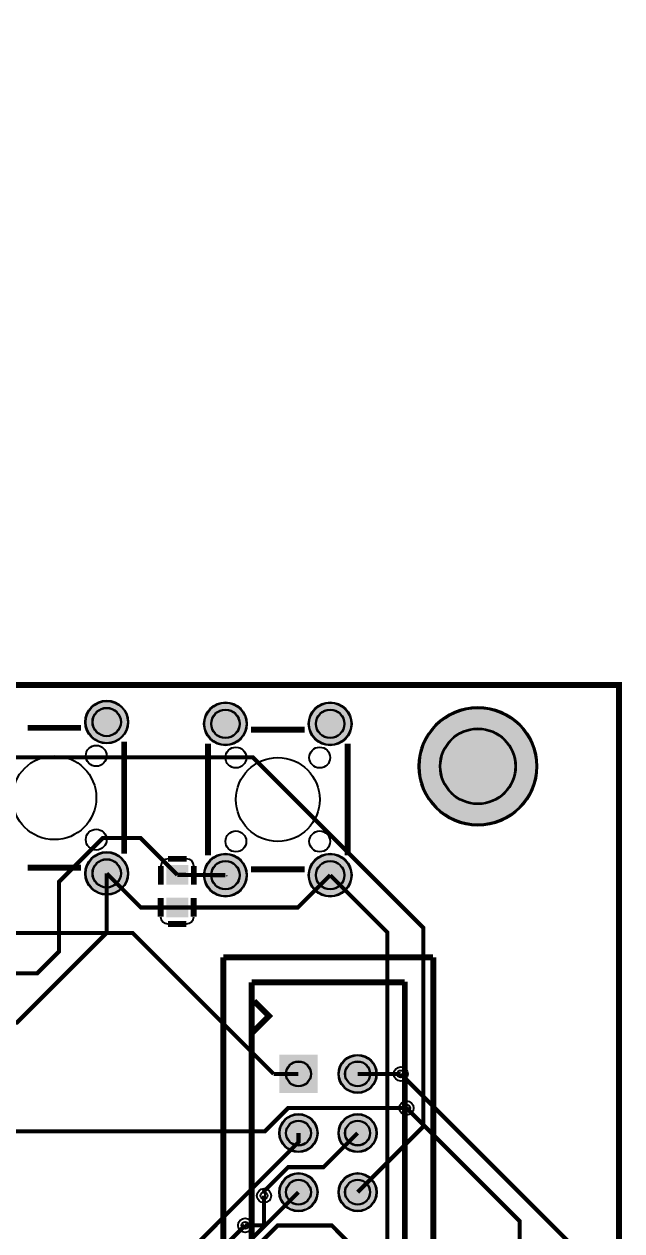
# Model space of a CAD drawing. Extents: x -5 to 4186, y -5 to 3927.
# Drawn here: x 3175 to 4186, y 1887 to 3927 of the extents above; entities that cross this region are included whole.
import ezdxf

# ---------------------------------------------------------------- set-up
doc = ezdxf.new("R2010")
doc.units = 9
for name, color, linetype, true_color in [('BoardOutLine', 7, 'Continuous', 0xff00ff), ('BottomLayer', 7, 'Continuous', 0x0000ff), ('BottomSolderMaskLayer', 7, 'Continuous', 0xaa00ff), ('Hole', 7, 'Continuous', 0x222222), ('Multi-Layer', 7, 'Continuous', 0xc0c0c0), ('TopLayer', 7, 'Continuous', 0xff0000), ('TopPasteMaskLayer', 7, 'Continuous', 0x808080), ('TopSilkLayer', 7, 'Continuous', 0xffcc00), ('TopSolderMaskLayer', 7, 'Continuous', 0x800080)]:
    doc.layers.add(name, color=color, linetype=linetype, true_color=true_color)

msp = doc.modelspace()

# ---------------------------------------------------------------- hatches: boundary and pattern name
at = {"layer": 'BottomSolderMaskLayer'}
for points in [[(3278.1940000000004, 2746.970000000001, 1), (3351.0600000000004, 2746.970000000001, 1)], [(3479.033999999997, 2743.970000000001, 1), (3551.899999999997, 2743.970000000001, 1)], [(3656.193999999993, 2743.970000000001, 1), (3729.059999999993, 2743.970000000001, 1)], [(3842.1119999999964, 2672.1399999999994, 1), (4042.961999999997, 2672.1399999999994, 1)], [(3278.1940000000004, 2491.0699999999997, 1), (3351.0600000000004, 2491.0699999999997, 1)], [(3479.033999999997, 2488.0699999999997, 1), (3551.899999999997, 2488.0699999999997, 1)], [(3656.193999999993, 2488.0699999999997, 1), (3729.059999999993, 2488.0699999999997, 1)], [(3671.496095250186, 2184.495999999999), (3671.496095250186, 2119.504000000001), (3606.504095250195, 2119.504000000001), (3606.504095250195, 2184.495999999999)], [(3706.5109999999904, 2152, 1), (3771.5029999999906, 2152, 1)], [(3606.5109999999904, 2052, 1), (3671.5029999999906, 2052, 1)], [(3706.5109999999904, 2052, 1), (3771.5029999999906, 2052, 1)], [(3606.5109999999904, 1952, 1), (3671.5029999999906, 1952, 1)], [(3706.5109999999904, 1952, 1), (3771.5029999999906, 1952, 1)]]:
    msp.add_hatch(color=256, dxfattribs=at).paths.add_polyline_path(points)
at = {"layer": 'Multi-Layer'}
for points in [[(3279.1940000000004, 2746.970000000001, 1), (3350.0600000000004, 2746.970000000001, 1)], [(3480.033999999997, 2743.970000000001, 1), (3550.899999999997, 2743.970000000001, 1)], [(3657.193999999993, 2743.970000000001, 1), (3728.059999999993, 2743.970000000001, 1)], [(3279.1940000000004, 2491.0699999999997, 1), (3350.0600000000004, 2491.0699999999997, 1)], [(3480.033999999997, 2488.0699999999997, 1), (3550.899999999997, 2488.0699999999997, 1)], [(3657.193999999993, 2488.0699999999997, 1), (3728.059999999993, 2488.0699999999997, 1)], [(3670.495999999992, 2183.495999999999), (3670.495999999992, 2120.504000000001), (3607.504000000001, 2120.504000000001), (3607.504000000001, 2183.495999999999)], [(3707.5109999999904, 2152, 1), (3770.5029999999906, 2152, 1)], [(3607.5109999999904, 2052, 1), (3670.5029999999906, 2052, 1)], [(3707.5109999999904, 2052, 1), (3770.5029999999906, 2052, 1)], [(3607.5109999999904, 1952, 1), (3670.5029999999906, 1952, 1)], [(3707.5109999999904, 1952, 1), (3770.5029999999906, 1952, 1)]]:
    msp.add_hatch(color=256, dxfattribs=at).paths.add_polyline_path(points)
at = {"layer": 'TopLayer'}
for points in [[(3416.3300000000017, 2472.8309999999983), (3416.3300000000017, 2504.3269999999975), (3451.7639999999956, 2504.3269999999975), (3451.7639999999956, 2472.8309999999983)], [(3416.3300000000017, 2417.7130000000034), (3416.3300000000017, 2449.2089999999953), (3451.7639999999956, 2449.2089999999953), (3451.7639999999956, 2417.7130000000034)]]:
    msp.add_hatch(color=256, dxfattribs=at).paths.add_polyline_path(points)
at = {"layer": 'TopPasteMaskLayer'}
for points in [[(3416.3300000000017, 2472.8309999999983), (3416.3300000000017, 2504.3269999999975), (3451.7639999999956, 2504.3269999999975), (3451.7639999999956, 2472.8309999999983)], [(3416.3300000000017, 2417.7130000000034), (3416.3300000000017, 2449.2089999999953), (3451.7639999999956, 2449.2089999999953), (3451.7639999999956, 2417.7130000000034)]]:
    msp.add_hatch(color=256, dxfattribs=at).paths.add_polyline_path(points)
at = {"layer": 'TopSolderMaskLayer'}
for points in [[(3278.1940000000004, 2746.970000000001, 1), (3351.0600000000004, 2746.970000000001, 1)], [(3479.033999999997, 2743.970000000001, 1), (3551.899999999997, 2743.970000000001, 1)], [(3656.193999999993, 2743.970000000001, 1), (3729.059999999993, 2743.970000000001, 1)], [(3842.1119999999964, 2672.1399999999994, 1), (4042.961999999997, 2672.1399999999994, 1)], [(3278.1940000000004, 2491.0699999999997, 1), (3351.0600000000004, 2491.0699999999997, 1)], [(3479.033999999997, 2488.0699999999997, 1), (3551.899999999997, 2488.0699999999997, 1)], [(3656.193999999993, 2488.0699999999997, 1), (3729.059999999993, 2488.0699999999997, 1)], [(3415.204968249942, 2471.942054666557), (3415.204968249942, 2505.21583244433), (3452.8890317500554, 2505.21583244433), (3452.8890317500554, 2471.942054666557)], [(3415.204968249942, 2416.824167555671), (3415.204968249942, 2450.097945333444), (3452.8890317500554, 2450.097945333444), (3452.8890317500554, 2416.824167555671)], [(3671.496095250186, 2184.495999999999), (3671.496095250186, 2119.504000000001), (3606.504095250195, 2119.504000000001), (3606.504095250195, 2184.495999999999)], [(3706.5109999999904, 2152, 1), (3771.5029999999906, 2152, 1)], [(3606.5109999999904, 2052, 1), (3671.5029999999906, 2052, 1)], [(3706.5109999999904, 2052, 1), (3771.5029999999906, 2052, 1)], [(3606.5109999999904, 1952, 1), (3671.5029999999906, 1952, 1)], [(3706.5109999999904, 1952, 1), (3771.5029999999906, 1952, 1)]]:
    msp.add_hatch(color=256, dxfattribs=at).paths.add_polyline_path(points)

# ---------------------------------------------------------------- linework, layer by layer
at = {"layer": 'BoardOutLine', "const_width": 10}
msp.add_lwpolyline([(4181.093999999997, 0), (0, 0), (0, 2809.6399999999994), (4181.093999999997, 2809.6399999999994), (4181.093999999997, 0)], close=True, dxfattribs=at)
at = {"layer": 'BottomLayer', "const_width": 7}
for points in [[(3692.6299999999974, 2488.0699999999997), (3789.3199999999997, 2391.3799999999974), (3789.3199999999997, 1752.4300000000003), (3789.7499999999927, 1752)], [(3596.8399999999965, 2152), (3358.6800000000003, 2390.159999999996), (2522.4100000000035, 2390.159999999996), (2505.949999999997, 2373.7000000000044)], [(1119.8399999999965, 172.75), (1119.8399999999965, 110.93999999999505), (1216.0399999999936, 14.739999999997963), (3801.0499999999956, 14.739999999997963), (4051.3199999999997, 265.01000000000204), (4085.0999999999985, 265.01000000000204), (4113.199999999997, 293.1100000000006), (4113.199999999997, 1850.8499999999985), (3812.050000000003, 2152)], [(3639, 2152), (3596.8399999999965, 2152)], [(4069, 437), (4013.040000000001, 492.9599999999991), (4013.040000000001, 1903.0599999999977), (3821.769999999997, 2094.3300000000017)], [(3639.010000000002, 2052), (3639.010000000002, 2036.5), (2543.1300000000047, 940.6200000000026), (2543.1300000000047, 940.6100000000006), (2292.8799999999974, 940.6100000000006), (2247.3600000000006, 895.0900000000038)], [(3580.729999999996, 1946.0800000000017), (3580.729999999996, 1894.0299999999988), (2771.779999999999, 1085.0800000000017), (2761.1299999999974, 1085.0800000000017), (2538.290000000001, 862.239999999998), (2226.0399999999936, 862.239999999998)], [(2340.239999999998, 917.8800000000047), (2570.739999999998, 917.8800000000047), (3548.8099999999977, 1895.949999999997)], [(3739.010000000002, 1852), (3695.260000000002, 1895.75), (3603.939999999995, 1895.75), (2770.540000000001, 1062.3499999999985)]]:
    msp.add_lwpolyline(points, dxfattribs=at)
at = {"layer": 'BottomSolderMaskLayer'}
for centre, radius in [((3314.6270000000004, 2746.970000000001), 36.433), ((3515.466999999997, 2743.970000000001), 36.433), ((3692.626999999993, 2743.970000000001), 36.433), ((3314.6299999999974, 2746.972999999998), 24.288666666666668), ((3515.4639999999927, 2743.972999999998), 24.288666666666668), ((3692.6299999999974, 2743.972999999998), 24.288666666666668), ((3942.5369999999966, 2672.1399999999994), 100.42499999999998), ((3942.5009999999966, 2672.1359999999986), 64.27199999999999), ((3314.6270000000004, 2491.0699999999997), 36.433), ((3314.6299999999974, 2491.0670000000027), 24.288666666666668), ((3515.466999999997, 2488.0699999999997), 36.433), ((3515.4639999999927, 2488.0669999999955), 24.288666666666668), ((3692.626999999993, 2488.0699999999997), 36.433), ((3692.6299999999974, 2488.0669999999955), 24.288666666666668), ((3739.0069999999905, 2152), 32.495999999999995), ((3639, 2152), 21.325242062484122), ((3739, 2152), 21.325242062484122), ((3639.0069999999905, 2052), 32.495999999999995), ((3739.0069999999905, 2052), 32.495999999999995), ((3639, 2052), 21.325242062484122), ((3739, 2052), 21.325242062484122), ((3639.0069999999905, 1952), 32.495999999999995), ((3739.0069999999905, 1952), 32.495999999999995), ((3639, 1952), 21.325242062484122), ((3739, 1952), 21.325242062484122)]:
    msp.add_circle(centre, radius, dxfattribs=at)
at = {"layer": 'Hole'}
for centre in [(3812.0469999999987, 2152), (3821.767, 2094.3300000000017), (3580.726999999999, 1946.0800000000017), (3548.8070000000007, 1895.949999999997)]:
    msp.add_circle(centre, 6, dxfattribs=at)
at = {"layer": 'Multi-Layer'}
for centre, radius in [((3314.6270000000004, 2746.970000000001), 35.433), ((3515.466999999997, 2743.970000000001), 35.433), ((3692.626999999993, 2743.970000000001), 35.433), ((3314.6299999999974, 2746.972999999998), 23.622), ((3515.4639999999927, 2743.972999999998), 23.622), ((3692.6299999999974, 2743.972999999998), 23.622), ((3942.5369999999966, 2672.1399999999994), 98.425), ((3942.5009999999966, 2672.1359999999986), 62.992), ((3314.6270000000004, 2491.0699999999997), 35.433), ((3314.6299999999974, 2491.0670000000027), 23.622), ((3515.466999999997, 2488.0699999999997), 35.433), ((3515.4639999999927, 2488.0669999999955), 23.622), ((3692.626999999993, 2488.0699999999997), 35.433), ((3692.6299999999974, 2488.0669999999955), 23.622), ((3739.0069999999905, 2152), 31.496), ((3639, 2152), 20.669), ((3739, 2152), 20.669), ((3812.0469999999987, 2152), 12), ((3821.767, 2094.3300000000017), 12), ((3639.0069999999905, 2052), 31.496), ((3739.0069999999905, 2052), 31.496), ((3639, 2052), 20.669), ((3739, 2052), 20.669), ((3639.0069999999905, 1952), 31.496), ((3739.0069999999905, 1952), 31.496), ((3639, 1952), 20.669), ((3739, 1952), 20.669), ((3580.726999999999, 1946.0800000000017), 12), ((3548.8070000000007, 1895.949999999997), 12)]:
    msp.add_circle(centre, radius, dxfattribs=at)
at = {"layer": 'TopLayer', "const_width": 7}
for points in [[(3739.010000000002, 1952), (3850.290000000001, 2063.279999999999), (3850.290000000001, 2398.909999999996), (3561.7599999999948, 2687.439999999995), (3128.800000000003, 2687.439999999995), (3027.760000000002, 2788.480000000003), (1443.9300000000003, 2788.480000000003)], [(3402.8399999999965, 2519.790000000001), (3371.6299999999974, 2551), (3307.9999999999927, 2551), (3234, 2477), (3234, 2359), (3197.019999999997, 2322.019999999997), (3076.0899999999965, 2322.019999999997)], [(3434.0499999999956, 2488.5800000000017), (3402.8399999999965, 2519.790000000001)], [(3402.8399999999965, 2519.790000000001), (3402.8799999999974, 2519.790000000001), (3434.0499999999956, 2488.6199999999953)], [(3314.6299999999974, 2491.0699999999997), (3314.6299999999974, 2390.6299999999974), (3162.9999999999927, 2239), (2914, 2239)], [(3314.6299999999974, 2491.0699999999997), (3372.239999999998, 2433.459999999999), (3434.0499999999956, 2433.459999999999)], [(3434.0499999999956, 2488.6199999999953), (3515.4500000000044, 2488.019999999997)], [(3692.6299999999974, 2488.0699999999997), (3638.019999999997, 2433.459999999999), (3434.0499999999956, 2433.459999999999)], [(3515.469999999994, 2488.0699999999997), (3515.4500000000044, 2488.050000000003), (3515.4500000000044, 2488.019999999997)], [(3739.010000000002, 2152), (3812.050000000003, 2152)], [(2651.989999999998, 2012.3799999999974), (2716.560000000005, 2012.3799999999974), (2759.1800000000003, 2055), (3582.2899999999936, 2055), (3621.6199999999953, 2094.3300000000017), (3821.769999999997, 2094.3300000000017)], [(3739.010000000002, 2052), (3681.239999999998, 1994.2300000000032), (3621.520000000004, 1994.2300000000032), (3580.739999999998, 1953.449999999997), (3580.739999999998, 1946.0800000000017), (3580.729999999996, 1946.0800000000017)], [(3639.010000000002, 1952), (3582.959999999999, 1895.949999999997), (3548.8099999999977, 1895.949999999997)]]:
    msp.add_lwpolyline(points, dxfattribs=at)
at = {"layer": 'TopSilkLayer', "const_width": 10}
for points in [[(3180.8929999999964, 2737.1299999999974), (3271.201000000001, 2737.1299999999974)], [(3558.8930000000037, 2734.1300000000047), (3649.2009999999937, 2734.1300000000047)], [(3344.1569999999992, 2713.6699999999983), (3344.1569999999992, 2524.3700000000026)], [(3485.936999999998, 2521.3700000000026), (3485.936999999998, 2710.6700000000055)], [(3722.1569999999992, 2710.6700000000055), (3722.1569999999992, 2521.3700000000026)], [(3418.3079999999973, 2515.7450000000026), (3449.8050000000003, 2515.7450000000026)], [(3271.201000000001, 2500.9100000000035), (3180.8929999999964, 2500.9100000000035)], [(3406.1089999999967, 2472.0539999999964), (3406.1089999999967, 2503.548999999999)], [(3462.001000000004, 2472.0539999999964), (3462.001000000004, 2503.548999999999)], [(3649.2009999999937, 2497.909999999996), (3558.8930000000037, 2497.909999999996)], [(3405.8799999999974, 2449.381000000001), (3405.8799999999974, 2417.885000000002)], [(3461.769999999997, 2449.381000000001), (3461.769999999997, 2417.885000000002)], [(3418.0780000000013, 2405.686999999998), (3449.573000000004, 2405.686999999998)], [(3512, 2349), (3512, 754.9530000000013)], [(3512, 2349), (3866.3300000000017, 2349)], [(3867, 2349.060000000005), (3867, 754.9530000000013)], [(3560, 2307), (3560, 1805), (3560, 1654.362000000001)], [(3560, 2307), (3818.6600000000035, 2307)], [(3819, 2308), (3819, 796.0160000000033)], [(3564, 2275), (3589, 2250), (3562, 2223), (3560.9999999999927, 2223)]]:
    msp.add_lwpolyline(points, dxfattribs=at)
at = {"layer": 'TopSilkLayer'}
for centre, radius in [((3296.916999999994, 2689.8899999999994), 17.61), ((3533.186999999998, 2686.8899999999994), 17.61), ((3674.916999999994, 2686.8899999999994), 17.61), ((3226.0469999999987, 2619.019999999997), 70.87), ((3604.0469999999987, 2616.019999999997), 70.87), ((3296.916999999994, 2548.1500000000015), 17.61), ((3533.176999999996, 2545.1500000000015), 17.61), ((3674.916999999994, 2545.1500000000015), 17.61)]:
    msp.add_circle(centre, radius, dxfattribs=at)
for centre, start, end in [((3418.3069999999934, 2503.5470000409914), 90, 180), ((3449.803000000007, 2503.5469999999987), 0, 90), ((3418.0780000000086, 2417.8830000000016), 180.00000000000702, 270), ((3449.5740000000005, 2417.882999959009), 270, 0)]:
    msp.add_arc(centre, 12.198, start, end, dxfattribs=at)
at = {"layer": 'TopSolderMaskLayer'}
for centre, radius in [((3314.6270000000004, 2746.970000000001), 36.433), ((3515.466999999997, 2743.970000000001), 36.433), ((3692.626999999993, 2743.970000000001), 36.433), ((3314.6299999999974, 2746.972999999998), 24.288666666666668), ((3515.4639999999927, 2743.972999999998), 24.288666666666668), ((3692.6299999999974, 2743.972999999998), 24.288666666666668), ((3942.5369999999966, 2672.1399999999994), 100.42499999999998), ((3942.5009999999966, 2672.1359999999986), 64.27199999999999), ((3314.6270000000004, 2491.0699999999997), 36.433), ((3314.6299999999974, 2491.0670000000027), 24.288666666666668), ((3515.466999999997, 2488.0699999999997), 36.433), ((3515.4639999999927, 2488.0669999999955), 24.288666666666668), ((3692.626999999993, 2488.0699999999997), 36.433), ((3692.6299999999974, 2488.0669999999955), 24.288666666666668), ((3739.0069999999905, 2152), 32.495999999999995), ((3639, 2152), 21.325242062484122), ((3739, 2152), 21.325242062484122), ((3639.0069999999905, 2052), 32.495999999999995), ((3739.0069999999905, 2052), 32.495999999999995), ((3639, 2052), 21.325242062484122), ((3739, 2052), 21.325242062484122), ((3639.0069999999905, 1952), 32.495999999999995), ((3739.0069999999905, 1952), 32.495999999999995), ((3639, 1952), 21.325242062484122), ((3739, 1952), 21.325242062484122)]:
    msp.add_circle(centre, radius, dxfattribs=at)

doc.saveas('drawing.dxf')
